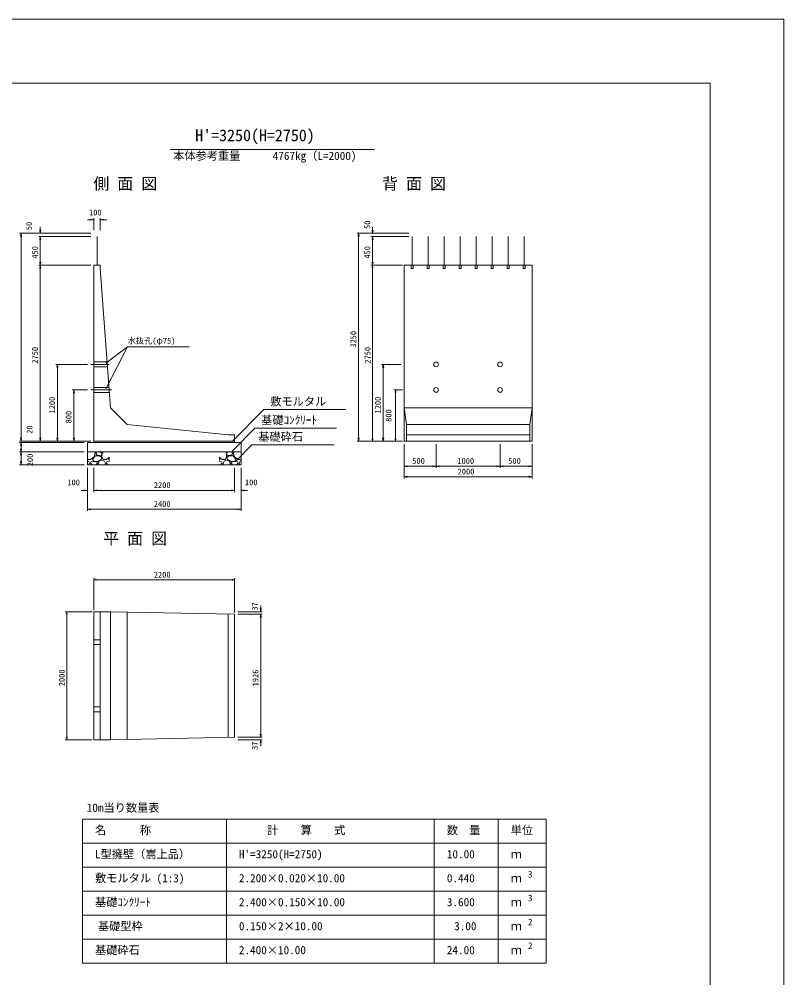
# Model space of a CAD drawing. Units: millimetres on the paper. Extents: x 0 to 841, y 0 to 594.
# Drawn here: x 601.9 to 841, y 294.1 to 594 of the extents above; entities that cross this region are included whole.
import ezdxf
from ezdxf.enums import TextEntityAlignment as Align

# ---------------------------------------------------------------- set-up
doc = ezdxf.new("R2010")
doc.units = ezdxf.units.MM
for name, color, linetype, lineweight in [('0_2', 7, 'Continuous', 9), ('D-MTR-FRAM（材料表図枠）', 2, 'Continuous', 18), ('D-STR-DIM（寸法）', 7, 'Continuous', 18), ('D-STR-HTXT（旗揚げ）', 7, 'Continuous', 18), ('D-STR-STR1（構造物）', 7, 'Continuous', 18), ('D-STR-STRn（構造物）', 7, 'Continuous', 18), ('D-STR（構造物外形線）', 1, 'Continuous', 18), ('D-TTL(外枠）', 2, 'Continuous', 18), ('DEFPOINTS_3', 8, 'Continuous', 18)]:
    doc.layers.add(name, color=color, linetype=linetype, lineweight=lineweight)
for name, color, linetype in [('D-MTR-TXT(文字列）', 7, 'Continuous'), ('D-MTR（材料表タイトル）', 7, 'Continuous'), ('D-STR-TXT（文字）', 7, 'Continuous'), ('D-TTL-TXT（文字）', 7, 'Continuous')]:
    doc.layers.add(name, color=color, linetype=linetype)
doc.styles.add('ＭＳ ゴシック', font='')
doc.styles.get('ＭＳ ゴシック').set_extended_font_data('MS Gothic')

msp = doc.modelspace()

# ---------------------------------------------------------------- linework, layer by layer
at = {"layer": '0_2'}
for p, q in [((624.269, 531.431), (625.269, 531.264)), ((625.269, 531.264), (624.269, 531.097)), ((625.269, 531.264), (624.269, 531.264)), ((627.269, 531.264), (628.269, 531.431)), ((628.269, 531.097), (627.269, 531.264)), ((627.269, 531.264), (628.269, 531.264)), ((608.508, 527.016), (608.341, 528.016)), ((608.675, 528.016), (608.508, 527.016)), ((608.508, 527.016), (608.508, 528.016)), ((712.409, 527.016), (712.243, 528.016)), ((712.576, 528.016), (712.409, 527.016)), ((712.409, 527.016), (712.409, 528.016)), ((602.348, 526.016), (602.514, 527.016)), ((602.514, 527.016), (602.681, 526.016)), ((602.514, 527.016), (602.514, 526.016)), ((608.341, 525.016), (608.508, 526.016)), ((608.508, 526.016), (608.675, 525.016)), ((608.508, 526.016), (608.508, 525.016)), ((707.877, 526.016), (708.044, 527.016)), ((708.044, 527.016), (708.211, 526.016)), ((708.044, 527.016), (708.044, 526.016)), ((712.243, 525.016), (712.409, 526.016)), ((712.409, 526.016), (712.409, 525.016)), ((712.409, 526.016), (712.576, 525.016)), ((608.508, 517.016), (608.341, 518.016)), ((608.341, 516.016), (608.508, 517.016)), ((608.675, 518.016), (608.508, 517.016)), ((608.508, 517.016), (608.508, 518.016)), ((608.508, 517.016), (608.675, 516.016)), ((608.508, 517.016), (608.508, 516.016)), ((712.409, 517.016), (712.243, 518.016)), ((712.284, 516.266), (712.409, 517.016)), ((712.576, 518.016), (712.409, 517.016)), ((712.409, 517.016), (712.409, 518.016)), ((712.409, 517.016), (712.534, 516.266)), ((613.687, 485.016), (613.853, 486.016)), ((613.853, 486.016), (614.02, 485.016)), ((613.853, 486.016), (613.853, 485.016)), ((715.552, 485.016), (715.719, 486.016)), ((715.719, 486.016), (715.885, 485.016)), ((715.719, 486.016), (715.719, 485.016)), ((618.844, 477.016), (619.011, 478.016)), ((619.011, 478.016), (619.177, 477.016)), ((619.011, 478.016), (619.011, 477.016)), ((719.458, 477.266), (719.583, 478.016)), ((719.583, 478.016), (719.708, 477.266)), ((602.514, 462.016), (602.348, 463.016)), ((602.681, 463.016), (602.514, 462.016)), ((602.514, 462.016), (602.514, 463.016)), ((608.508, 462.016), (608.341, 463.016)), ((608.675, 463.016), (608.508, 462.016)), ((608.508, 462.016), (608.508, 463.016)), ((613.853, 462.016), (613.687, 463.016)), ((614.02, 463.016), (613.853, 462.016)), ((613.853, 462.016), (613.853, 463.016)), ((619.011, 462.016), (618.844, 463.016)), ((619.177, 463.016), (619.011, 462.016)), ((619.011, 462.016), (619.011, 463.016)), ((708.044, 462.016), (707.877, 463.016)), ((708.211, 463.016), (708.044, 462.016)), ((708.044, 462.016), (708.044, 463.016)), ((712.409, 462.016), (712.284, 462.766)), ((712.534, 462.766), (712.409, 462.016)), ((715.719, 462.016), (715.552, 463.016)), ((715.885, 463.016), (715.719, 462.016)), ((715.719, 462.016), (715.719, 463.016)), ((719.583, 462.016), (719.458, 462.766)), ((719.708, 462.766), (719.583, 462.016)), ((602.348, 460.616), (602.514, 461.616)), ((602.514, 458.616), (602.348, 459.616)), ((602.514, 461.616), (602.514, 460.616)), ((602.514, 461.616), (602.681, 460.616)), ((602.681, 459.616), (602.514, 458.616)), ((602.514, 458.616), (602.514, 459.616)), ((602.348, 457.616), (602.514, 458.616)), ((602.514, 458.616), (602.681, 457.616)), ((602.514, 458.616), (602.514, 457.616)), ((602.514, 454.616), (602.348, 455.616)), ((602.681, 455.616), (602.514, 454.616)), ((602.514, 454.616), (602.514, 455.616)), ((722.273, 454.161), (723.273, 454.328)), ((723.273, 453.994), (722.273, 454.161)), ((722.273, 454.161), (723.273, 454.161)), ((731.273, 454.328), (732.273, 454.161)), ((732.273, 454.161), (731.273, 453.994)), ((732.273, 454.161), (731.273, 454.161)), ((732.273, 454.161), (733.273, 454.328)), ((733.273, 453.994), (732.273, 454.161)), ((732.273, 454.161), (733.273, 454.161)), ((751.273, 454.328), (752.273, 454.161)), ((752.273, 454.161), (751.273, 453.994)), ((752.273, 454.161), (751.273, 454.161)), ((752.273, 454.161), (753.273, 454.328)), ((753.273, 453.994), (752.273, 454.161)), ((752.273, 454.161), (753.273, 454.161)), ((761.273, 454.328), (762.273, 454.161)), ((762.273, 454.161), (761.273, 453.994)), ((762.273, 454.161), (761.273, 454.161)), ((722.273, 450.84), (723.273, 451.007)), ((723.273, 450.674), (722.273, 450.84)), ((722.273, 450.84), (723.273, 450.84)), ((761.273, 451.007), (762.273, 450.84)), ((762.273, 450.84), (761.273, 450.674)), ((762.273, 450.84), (761.273, 450.84)), ((622.269, 446.76), (623.269, 446.593)), ((623.269, 446.593), (622.269, 446.427)), ((623.269, 446.593), (622.269, 446.593)), ((625.269, 446.593), (626.269, 446.76)), ((626.269, 446.427), (625.269, 446.593)), ((625.269, 446.593), (626.269, 446.593)), ((668.269, 446.76), (669.269, 446.593)), ((669.269, 446.593), (668.269, 446.427)), ((669.269, 446.593), (668.269, 446.593)), ((671.269, 446.593), (672.269, 446.76)), ((672.269, 446.427), (671.269, 446.593)), ((671.269, 446.593), (672.269, 446.593)), ((623.269, 440.689), (624.269, 440.856)), ((670.269, 440.856), (671.269, 440.689)), ((624.269, 440.523), (623.269, 440.689)), ((623.269, 440.689), (624.269, 440.689)), ((671.269, 440.689), (670.269, 440.523)), ((671.269, 440.689), (670.269, 440.689)), ((625.269, 418.671), (626.019, 418.796)), ((626.019, 418.546), (625.269, 418.671)), ((668.519, 418.796), (669.269, 418.671)), ((669.269, 418.671), (668.519, 418.546)), ((616.67, 407.871), (616.795, 408.621)), ((616.795, 408.621), (616.92, 407.871)), ((677.428, 408.621), (677.261, 409.621)), ((677.261, 406.879), (677.428, 407.879)), ((677.594, 409.621), (677.428, 408.621)), ((677.428, 408.621), (677.428, 409.621)), ((677.428, 407.879), (677.594, 406.879)), ((677.428, 407.879), (677.428, 406.879)), ((616.795, 368.621), (616.67, 369.371)), ((616.92, 369.371), (616.795, 368.621)), ((677.428, 369.364), (677.261, 370.364)), ((677.428, 369.364), (677.428, 370.364)), ((677.594, 370.364), (677.428, 369.364)), ((677.261, 367.621), (677.428, 368.621)), ((677.428, 368.621), (677.594, 367.621)), ((677.428, 368.621), (677.428, 367.621))]:
    msp.add_line(p, q, dxfattribs=at)
at = {"layer": '0_2', "lineweight": 18}
for p, q in [((712.409, 517.016), (712.409, 516.916)), ((719.583, 478.016), (719.583, 477.916)), ((712.409, 462.016), (712.409, 462.116)), ((719.583, 462.016), (719.583, 462.116)), ((625.269, 418.671), (625.369, 418.671)), ((669.269, 418.671), (669.169, 418.671)), ((616.795, 408.621), (616.795, 408.521)), ((616.795, 368.621), (616.795, 368.721))]:
    msp.add_line(p, q, dxfattribs=at)
at = {"layer": 'D-MTR-FRAM（材料表図枠）'}
for p, q in [((621.69, 343.764), (766.69, 343.764)), ((621.69, 298.764), (621.69, 343.764)), ((666.69, 298.764), (666.69, 343.764)), ((731.69, 298.764), (731.69, 343.764)), ((751.69, 298.764), (751.69, 343.764)), ((766.69, 298.764), (766.69, 343.764)), ((621.69, 336.264), (766.69, 336.264)), ((621.69, 328.764), (766.69, 328.764)), ((621.69, 321.264), (766.69, 321.264)), ((621.69, 313.764), (766.69, 313.764)), ((621.69, 306.264), (766.69, 306.264)), ((621.69, 298.764), (766.69, 298.764))]:
    msp.add_line(p, q, dxfattribs=at)
at = {"layer": 'D-STR-DIM（寸法）'}
for p, q in [((624.269, 531.264), (623.269, 531.264)), ((625.269, 528.016), (625.269, 531.764)), ((627.269, 528.016), (627.269, 531.764)), ((628.269, 531.264), (629.269, 531.264)), ((608.508, 528.016), (608.508, 529.016)), ((712.409, 528.016), (712.409, 529.016)), ((624.269, 527.016), (602.014, 527.016)), ((602.514, 463.016), (602.514, 526.016)), ((624.269, 527.016), (608.008, 527.016)), ((624.269, 526.016), (608.008, 526.016)), ((608.508, 518.016), (608.508, 525.016)), ((723.773, 527.016), (707.544, 527.016)), ((708.044, 526.016), (708.044, 463.016)), ((723.773, 527.016), (711.909, 527.016)), ((723.773, 526.016), (711.909, 526.016)), ((723.773, 526.016), (711.909, 526.016)), ((712.409, 525.016), (712.409, 524.016)), ((712.409, 518.016), (712.409, 525.016)), ((624.269, 517.016), (608.008, 517.016)), ((624.269, 517.016), (608.008, 517.016)), ((608.508, 516.016), (608.508, 463.016)), ((721.273, 517.016), (711.909, 517.016)), ((721.773, 517.016), (711.909, 517.016)), ((712.409, 516.916), (712.409, 462.116)), ((623.269, 486.016), (613.353, 486.016)), ((721.273, 486.016), (715.219, 486.016)), ((613.853, 485.016), (613.853, 463.016)), ((715.719, 463.016), (715.719, 485.016)), ((623.269, 478.016), (618.511, 478.016)), ((619.011, 477.016), (619.011, 463.016)), ((721.773, 478.016), (719.083, 478.016)), ((719.583, 462.116), (719.583, 477.916)), ((624.269, 462.016), (602.014, 462.016)), ((624.269, 462.016), (602.014, 462.016)), ((602.514, 463.016), (602.514, 464.016)), ((624.269, 462.016), (613.353, 462.016)), ((721.273, 462.016), (707.544, 462.016)), ((721.773, 462.016), (711.909, 462.016)), ((622.269, 461.616), (602.014, 461.616)), ((602.514, 460.616), (602.514, 459.616)), ((722.273, 461.016), (722.273, 450.34)), ((732.273, 461.016), (732.273, 453.661)), ((752.273, 461.016), (752.273, 453.661)), ((762.273, 461.016), (762.273, 450.34)), ((622.269, 458.616), (602.014, 458.616)), ((602.514, 457.616), (602.514, 455.616)), ((622.269, 454.616), (602.014, 454.616)), ((623.269, 453.616), (623.269, 440.189)), ((625.269, 453.616), (625.269, 446.093)), ((669.269, 453.616), (669.269, 446.093)), ((671.269, 453.616), (671.269, 440.189)), ((723.273, 454.161), (731.273, 454.161)), ((733.273, 454.161), (751.273, 454.161)), ((753.273, 454.161), (761.273, 454.161)), ((723.273, 450.84), (761.273, 450.84)), ((622.269, 446.593), (621.269, 446.593)), ((626.269, 446.593), (668.269, 446.593)), ((672.269, 446.593), (673.269, 446.593)), ((670.269, 440.689), (624.269, 440.689)), ((624.769, 408.621), (616.295, 408.621)), ((616.795, 368.721), (616.795, 408.521)), ((670.264, 407.879), (677.928, 407.879)), ((670.266, 408.621), (677.928, 408.621)), ((677.428, 409.621), (677.428, 410.621)), ((677.428, 406.879), (677.428, 370.364)), ((670.266, 369.364), (677.928, 369.364)), ((624.769, 368.621), (616.295, 368.621)), ((670.271, 368.621), (677.928, 368.621)), ((677.428, 367.621), (677.428, 366.621))]:
    msp.add_line(p, q, dxfattribs=at)
at = {"layer": 'D-STR-HTXT（旗揚げ）'}
for p, q in [((649.229, 553.281), (713.013, 553.281)), ((629.043, 486.401), (635.757, 491.519)), ((629.043, 478.335), (635.757, 491.519)), ((655.055, 491.519), (635.757, 491.519)), ((668.491, 461.851), (678.408, 471.863)), ((704.006, 471.863), (678.408, 471.863)), ((668.491, 458.914), (675.55, 466.042)), ((701.149, 466.042), (675.55, 466.042)), ((669.631, 455.738), (674.663, 460.818)), ((700.261, 460.818), (674.663, 460.818)), ((625.269, 409.121), (625.269, 419.171)), ((669.169, 418.671), (625.369, 418.671)), ((669.269, 408.379), (669.269, 419.171))]:
    msp.add_line(p, q, dxfattribs=at)
at = {"layer": 'D-STR-STR1（構造物）', "color": 4}
msp.add_line((626.269, 517.016), (626.269, 526.016), dxfattribs=at)
at = {"layer": 'D-STR-STRn（構造物）'}
for p, q in [((624.269, 486.016), (630.053, 486.016)), ((625.269, 486.766), (629.416, 486.766)), ((625.269, 485.266), (629.526, 485.266)), ((624.269, 478.016), (630.868, 478.016)), ((625.269, 478.766), (630.003, 478.766)), ((625.269, 477.266), (630.113, 477.266)), ((625.269, 462.016), (625.269, 461.616)), ((669.269, 462.016), (669.269, 461.616)), ((623.269, 461.616), (671.269, 461.616)), ((623.269, 454.616), (623.269, 461.616)), ((671.269, 454.616), (671.269, 461.616)), ((623.269, 458.616), (671.269, 458.616)), ((623.269, 456.28), (624.207, 456.236)), ((623.269, 455.895), (623.558, 455.787)), ((624.208, 456.248), (625.308, 457.098)), ((624.86, 456.384), (625.76, 457.384)), ((625.21, 455.787), (624.86, 456.387)), ((625.309, 457.089), (625.709, 458.339)), ((625.71, 458.338), (625.539, 458.616)), ((625.759, 457.388), (627.059, 457.388)), ((625.858, 458.237), (626.258, 457.637)), ((626.237, 458.616), (625.859, 458.238)), ((626.26, 457.636), (627.51, 457.486)), ((627.513, 456.231), (626.463, 455.681)), ((626.661, 455.138), (626.961, 455.838)), ((626.959, 455.838), (627.759, 456.088)), ((627.059, 457.391), (627.709, 456.941)), ((627.362, 458.589), (627.185, 458.616)), ((627.761, 458.235), (627.361, 458.585)), ((627.506, 457.486), (627.756, 457.936)), ((627.708, 456.938), (627.508, 456.238)), ((627.758, 457.237), (628.158, 456.287)), ((627.758, 456.087), (628.558, 455.787)), ((627.759, 457.938), (627.759, 458.238)), ((627.81, 458.287), (627.76, 457.237)), ((628.171, 458.616), (627.811, 458.288)), ((628.157, 456.286), (629.207, 456.236)), ((629.208, 456.248), (630.11, 456.945)), ((629.86, 456.384), (630.11, 456.662)), ((630.11, 455.959), (629.86, 456.387)), ((665.33, 456.248), (664.428, 456.945)), ((664.677, 456.384), (664.428, 456.662)), ((664.428, 455.959), (664.678, 456.387)), ((666.381, 456.286), (665.331, 456.236)), ((666.78, 456.087), (665.98, 455.787)), ((666.367, 458.616), (666.727, 458.288)), ((666.78, 457.237), (666.38, 456.287)), ((666.728, 458.287), (666.778, 457.237)), ((666.777, 458.235), (667.177, 458.585)), ((666.779, 457.938), (666.779, 458.238)), ((667.579, 455.838), (666.779, 456.088)), ((667.032, 457.486), (666.782, 457.936)), ((667.479, 457.391), (666.829, 456.941)), ((666.83, 456.938), (667.03, 456.238)), ((667.025, 456.231), (668.075, 455.681)), ((668.278, 457.636), (667.028, 457.486)), ((667.176, 458.589), (667.353, 458.616)), ((668.779, 457.388), (667.479, 457.388)), ((667.877, 455.138), (667.577, 455.838)), ((668.68, 458.237), (668.28, 457.637)), ((668.301, 458.616), (668.679, 458.238)), ((669.677, 456.384), (668.777, 457.384)), ((668.828, 458.338), (668.998, 458.616)), ((669.229, 457.089), (668.829, 458.339)), ((670.33, 456.248), (669.23, 457.098)), ((669.328, 455.787), (669.678, 456.387)), ((671.269, 456.28), (670.331, 456.236)), ((671.269, 455.895), (670.98, 455.787)), ((623.269, 454.616), (671.269, 454.616)), ((623.559, 455.788), (623.859, 455.138)), ((623.674, 454.616), (623.86, 455.136)), ((624.209, 455.137), (624.359, 455.537)), ((624.69, 454.616), (624.209, 455.141)), ((625.312, 455.633), (624.362, 455.533)), ((626.457, 455.693), (625.207, 455.793)), ((626.308, 455.388), (625.308, 455.638)), ((625.906, 454.64), (625.626, 454.616)), ((626.36, 455.134), (625.91, 454.634)), ((626.359, 455.138), (626.309, 455.388)), ((626.609, 455.137), (626.832, 454.616)), ((628.559, 455.788), (628.859, 455.138)), ((628.674, 454.616), (628.86, 455.136)), ((629.209, 455.137), (629.359, 455.537)), ((629.69, 454.616), (629.209, 455.141)), ((630.11, 455.612), (629.362, 455.533)), ((664.428, 455.612), (665.176, 455.533)), ((664.848, 454.616), (665.329, 455.141)), ((665.329, 455.137), (665.179, 455.537)), ((665.864, 454.616), (665.678, 455.136)), ((665.979, 455.788), (665.679, 455.138)), ((667.929, 455.137), (667.706, 454.616)), ((668.081, 455.693), (669.331, 455.793)), ((668.177, 455.134), (668.627, 454.634)), ((668.179, 455.138), (668.229, 455.388)), ((668.23, 455.388), (669.23, 455.638)), ((668.632, 454.64), (668.912, 454.616)), ((669.226, 455.633), (670.176, 455.533)), ((669.848, 454.616), (670.329, 455.141)), ((670.329, 455.137), (670.179, 455.537)), ((670.864, 454.616), (670.678, 455.136)), ((670.979, 455.788), (670.679, 455.138))]:
    msp.add_line(p, q, dxfattribs=at)
at = {"layer": 'D-STR（構造物外形線）', "color": 4}
for p, q in [((724.773, 517.016), (724.773, 526.016)), ((729.773, 517.016), (729.773, 526.016)), ((734.773, 517.016), (734.773, 526.016)), ((739.773, 517.016), (739.773, 526.016)), ((744.773, 517.016), (744.773, 526.016)), ((749.773, 517.016), (749.773, 526.016)), ((754.773, 517.016), (754.773, 526.016)), ((759.773, 517.016), (759.773, 526.016))]:
    msp.add_line(p, q, dxfattribs=at)
at = {"layer": 'D-STR（構造物外形線）'}
for p, q in [((625.269, 517.016), (627.269, 517.016)), ((625.269, 517.016), (625.269, 462.016)), ((627.269, 517.016), (627.269, 516.016)), ((627.269, 516.016), (630.469, 472.416)), ((722.273, 517.016), (762.273, 517.016)), ((722.273, 517.016), (722.273, 462.016)), ((724.473, 516.016), (724.473, 517.016)), ((724.473, 516.016), (725.073, 516.016)), ((725.073, 516.016), (725.073, 517.016)), ((729.473, 516.016), (729.473, 517.016)), ((729.473, 516.016), (730.073, 516.016)), ((730.073, 516.016), (730.073, 517.016)), ((734.473, 516.016), (734.473, 517.016)), ((734.473, 516.016), (735.073, 516.016)), ((735.073, 516.016), (735.073, 517.016)), ((739.473, 516.016), (739.473, 517.016)), ((739.473, 516.016), (740.073, 516.016)), ((740.073, 516.016), (740.073, 517.016)), ((744.473, 516.016), (744.473, 517.016)), ((744.473, 516.016), (745.073, 516.016)), ((745.073, 516.016), (745.073, 517.016)), ((749.473, 516.016), (749.473, 517.016)), ((749.473, 516.016), (750.073, 516.016)), ((750.073, 516.016), (750.073, 517.016)), ((754.473, 516.016), (754.473, 517.016)), ((754.473, 516.016), (755.073, 516.016)), ((755.073, 516.016), (755.073, 517.016)), ((759.473, 516.016), (759.473, 517.016)), ((759.473, 516.016), (760.073, 516.016)), ((760.073, 516.016), (760.073, 517.016)), ((762.273, 517.016), (762.273, 462.016)), ((630.469, 472.416), (635.669, 467.216)), ((722.273, 472.416), (762.273, 472.416)), ((722.273, 472.416), (723.015, 467.216)), ((762.273, 472.416), (761.53, 467.216)), ((635.669, 467.216), (667.269, 464.016)), ((723.015, 467.216), (761.53, 467.216)), ((723.015, 462.014), (723.015, 467.216)), ((761.53, 462.014), (761.53, 467.216)), ((669.269, 462.016), (625.269, 462.016)), ((667.269, 464.016), (669.269, 464.016)), ((669.269, 464.016), (669.269, 462.016)), ((722.273, 462.016), (762.273, 462.016)), ((722.273, 462.016), (762.273, 462.016)), ((723.015, 464.016), (761.53, 464.016)), ((630.469, 408.621), (625.269, 408.621)), ((625.269, 368.621), (625.269, 408.621)), ((627.269, 368.621), (627.269, 408.621)), ((630.469, 408.621), (669.269, 407.879)), ((630.469, 368.621), (630.469, 408.621)), ((635.669, 368.721), (635.669, 408.522)), ((667.269, 369.326), (667.269, 407.917)), ((669.269, 369.364), (669.269, 407.879)), ((627.269, 399.871), (625.269, 399.871)), ((627.269, 398.371), (625.269, 398.371)), ((627.269, 378.871), (625.269, 378.871)), ((627.269, 377.371), (625.269, 377.371)), ((669.269, 369.364), (630.469, 368.621)), ((630.469, 368.621), (625.269, 368.621))]:
    msp.add_line(p, q, dxfattribs=at)
at = {"layer": 'D-STR（構造物外形線）', "color": 7}
for centre in [(732.273, 486.016), (752.273, 486.016), (732.273, 478.016), (752.273, 478.016)]:
    msp.add_circle(centre, 0.75, dxfattribs=at)
at = {"layer": 'D-TTL(外枠）'}
for p, q in [((23, 574), (818, 574)), ((818, 574), (818, 20))]:
    msp.add_line(p, q, dxfattribs=at)
at = {"layer": 'DEFPOINTS_3'}
for p in [(0, 594), (841, 0)]:
    msp.add_line(p, (841, 594), dxfattribs=at)

# ---------------------------------------------------------------- texts
at = {"layer": 'D-MTR-TXT(文字列）', "style": 'ＭＳ ゴシック'}
for s, height, p in [('本体参考重量', 2.566, (650.06, 549.214)), ('4767kg（L=2000)', 2.566, (681.18, 549.214)), ('名\u3000\u3000\u3000称', 2.566, (625.613, 338.264)), ('計\u3000\u3000算\u3000\u3000式', 2.566, (679.39, 338.264)), ('数\u3000量', 2.566, (735.613, 338.264)), ('単位', 2.566, (755.613, 338.264)), ('L型擁壁（嵩上品）', 2.566, (625.613, 330.764)), ("H'=3250(H=2750)", 2.566, (670.613, 330.764)), ('10.00', 2.566, (735.64, 330.764)), ('ｍ', 2.566, (755.613, 330.764)), ('敷モルタル (1:3)', 2.566, (625.613, 323.264)), ('3', 2.053, (761.015, 324.864)), ('2.200×0.020×10.00', 2.566, (670.613, 323.264)), ('0.440', 2.566, (735.64, 323.264)), ('ｍ', 2.566, (755.613, 323.264)), ('基礎ｺﾝｸﾘｰﾄ', 2.566, (625.613, 315.764)), ('2.400×0.150×10.00', 2.566, (670.613, 315.764)), ('3.600', 2.566, (735.64, 315.764)), ('ｍ', 2.566, (755.613, 315.764)), ('3', 2.053, (761.015, 317.464)), ('基礎型枠', 2.566, (626.513, 308.264)), ('2', 2.053, (761.015, 309.964)), ('0.150×2×10.00', 2.566, (670.613, 308.264)), ('3.00', 2.566, (737.914, 308.264)), ('ｍ', 2.566, (755.613, 308.264)), ('基礎砕石', 2.566, (625.613, 300.764)), ('2.400×10.00', 2.566, (670.613, 300.764)), ('24.00', 2.566, (735.64, 300.764)), ('ｍ', 2.566, (755.613, 300.764)), ('2', 2.053, (761.015, 302.564))]:
    msp.add_text(s, height=height, dxfattribs=at).set_placement(p, align=Align.BOTTOM_LEFT)
at = {"layer": 'D-MTR（材料表タイトル）', "style": 'ＭＳ ゴシック'}
msp.add_text('10m当り数量表', height=2.566, dxfattribs=at).set_placement((623.033, 345.289), align=Align.BOTTOM_LEFT)
at = {"layer": 'D-STR-DIM（寸法）', "style": 'ＭＳ ゴシック'}
for s, p in [('100', (623.737, 532.064)), ('500', (724.83, 454.361)), ('1000', (738.929, 454.361)), ('500', (754.83, 454.361)), ('2000', (739.011, 451.04)), ('100', (616.973, 447.648)), ('100', (672.502, 447.648)), ('2200', (644.008, 446.793)), ('2400', (644.008, 440.889))]:
    msp.add_text(s, height=1.833, dxfattribs=at).set_placement(p, align=Align.BOTTOM_LEFT)
for s, p in [('50', (606.427, 528.007)), ('50', (712.196, 528.381)), ('450', (608.308, 519.092)), ('450', (712.209, 519.092)), ('3250', (707.844, 491.261)), ('2750', (608.308, 486.254)), ('2750', (712.309, 486.254)), ('1200', (613.653, 470.672)), ('1200', (715.519, 470.672)), ('800', (618.811, 467.573)), ('800', (718.87, 468.043)), ('20', (606.605, 464.297)), ('200', (606.764, 454.167)), ('37', (677.013, 408.999)), ('2000', (616.695, 385.36)), ('1926', (677.228, 385.303)), ('37', (677.013, 365.416))]:
    msp.add_text(s, height=1.833, rotation=90, dxfattribs=at).set_placement(p, align=Align.BOTTOM_LEFT)
at = {"layer": 'D-STR-HTXT（旗揚げ）', "style": 'ＭＳ ゴシック'}
msp.add_text('2200', height=1.833, dxfattribs=at).set_placement((644.008, 418.771), align=Align.BOTTOM_LEFT)
at = {"layer": 'D-STR-TXT（文字）', "style": 'ＭＳ ゴシック'}
for s, height, p in [('側 面 図', 3.666, (625.082, 539.617)), ('背 面 図', 3.666, (715.398, 539.617)), ('水抜孔(φ75)', 1.833, (635.828, 491.953)), ('敷モルタル', 2.566, (680.408, 472.363)), ('基礎ｺﾝｸﾘｰﾄ', 2.566, (677.55, 466.542)), ('基礎砕石', 2.566, (676.663, 461.318)), ('平 面 図', 3.666, (628.164, 428.625))]:
    msp.add_text(s, height=height, dxfattribs=at).set_placement(p, align=Align.BOTTOM_LEFT)
at = {"layer": 'D-TTL-TXT（文字）', "style": 'ＭＳ ゴシック'}
msp.add_text("H'=3250(H=2750)", height=3.666, dxfattribs=at).set_placement((656.928, 554.73), align=Align.BOTTOM_LEFT)

doc.saveas('drawing.dxf')
